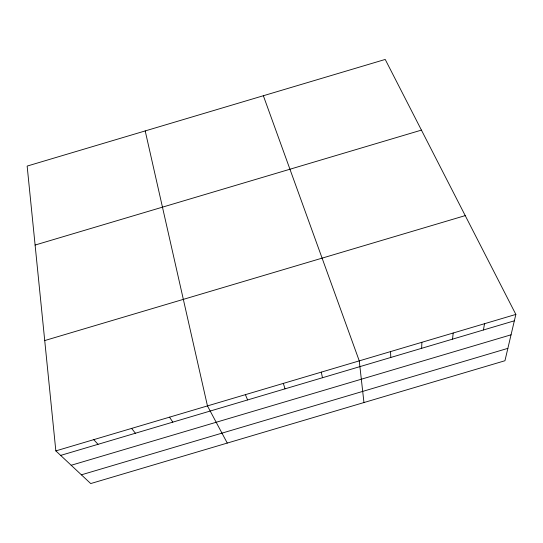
<?xml version="1.0" encoding="UTF-8"?>
<svg xmlns="http://www.w3.org/2000/svg" width="543" height="543" viewBox="0 0 543 543"><rect width="100%" height="100%" fill="white"/><g stroke="black" fill="none" stroke-linecap="round" stroke-linejoin="round"><path stroke-width="0.81" d="M421.66 348.307L421.87 342.3M452.55 339.144L453.188 333.008M483.44 329.981L484.519 323.716M515.85 314.417L504.949 360.735L90.722 483.562L55.841 450.894L27.15 166.083L385.225 59.438L515.85 314.417L55.841 450.894M35.105 245.049L421.429 130.11M44.723 340.556L465.229 215.612M60.653 455.407L514.343 320.811M71.187 465.27L511.051 334.807M81.396 474.826L507.861 348.355M93.729 439.654L98.025 444.317M131.63 428.407L135.404 433.233M169.538 417.16L172.796 422.135M227.266 443.074L207.46 405.913L145.205 130.924M245.395 394.659L247.608 399.94M263.362 95.731L359.262 360.878L363.959 402.546M283.337 383.399L285.027 388.842M321.293 372.138L322.461 377.738M390.56 351.586L390.784 357.47"/></g></svg>
